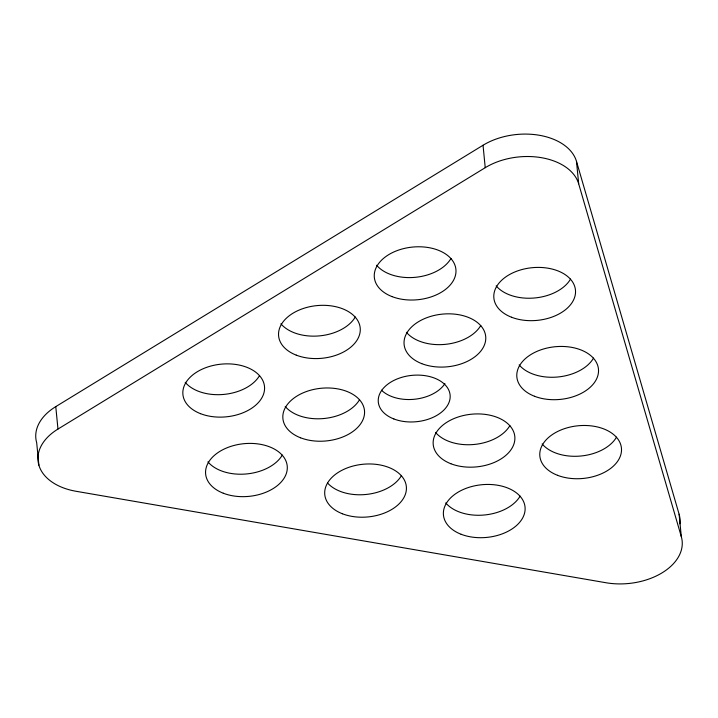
<?xml version="1.0" encoding="UTF-8"?>
<svg xmlns="http://www.w3.org/2000/svg" width="718" height="718" viewBox="0 0 718 718"><rect width="100%" height="100%" fill="white"/><g stroke="black" fill="none" stroke-linecap="round" stroke-linejoin="round"><path stroke-width="1.08" d="M55.771 406.621L483.035 145.251A57.386 37.04 -5.6 0 1 576.482 161.379L679.111 514.214L681.31 536.642A57.386 37.04 -5.6 0 1 605.965 582.738L76.072 491.283A57.386 37.04 -5.6 0 1 57.97 429.059L55.771 406.621A57.386 37.04 -5.6 0 0 36.69 442.728L38.889 465.165M57.97 429.059L485.233 167.68A57.386 37.04 -5.6 0 1 578.681 183.808L681.31 536.642M576.482 161.379L578.681 183.808M483.035 145.251L485.233 167.68M679.111 514.214A57.386 37.04 -5.6 0 1 679.901 523.853M593.526 358.12A40.989 26.458 -5.6 0 1 557.608 377.013A40.989 26.458 -5.6 0 1 519.159 364.906M355.284 316.997A40.989 26.458 -5.6 0 1 319.357 335.889A40.989 26.458 -5.6 0 1 280.909 323.782M401.425 475.639A40.989 26.458 -5.6 0 1 366.171 494.46A40.989 26.458 -5.6 0 1 327.686 483.151M450.985 258.453A40.989 26.458 -5.6 0 1 415.067 277.336A40.989 26.458 -5.6 0 1 376.618 265.238M259.575 375.55A40.989 26.458 -5.6 0 1 223.657 394.433A40.989 26.458 -5.6 0 1 185.208 382.335M570.541 279.087A40.989 26.458 -5.6 0 1 534.623 297.979A40.989 26.458 -5.6 0 1 496.165 285.872M616.52 437.154A40.989 26.458 -5.6 0 1 580.602 456.038A40.989 26.458 -5.6 0 1 542.144 443.939M520.119 496.129A40.989 26.458 -5.6 0 1 484.201 515.012A40.989 26.458 -5.6 0 1 445.752 502.914M282.3 455.077A40.989 26.458 -5.6 0 1 246.382 473.961A40.989 26.458 -5.6 0 1 207.933 461.862M359.574 399.657A40.989 26.458 -5.6 0 1 323.647 418.54A40.989 26.458 -5.6 0 1 285.199 406.442M509.888 425.603A40.989 26.458 -5.6 0 1 473.97 444.487A40.989 26.458 -5.6 0 1 435.521 432.389M480.773 325.505A40.989 26.458 -5.6 0 1 444.855 344.398A40.989 26.458 -5.6 0 1 406.406 332.29M444.927 383.627A36.071 23.281 -5.6 0 1 414.573 399.244A36.071 23.281 -5.6 0 1 381.482 390.197M534.515 396.264A40.989 26.458 -5.6 0 0 598.408 372.821A40.989 26.458 -5.6 0 0 540.044 350.133A40.989 26.458 -5.6 0 0 534.515 396.264M296.265 355.141A40.989 26.458 -5.6 0 0 360.158 331.698A40.989 26.458 -5.6 0 0 301.793 309.009A40.989 26.458 -5.6 0 0 296.265 355.141M342.414 513.774A40.989 26.458 -5.6 0 0 406.307 490.34A40.989 26.458 -5.6 0 0 347.943 467.651A40.989 26.458 -5.6 0 0 342.414 513.774M391.974 296.588A40.989 26.458 -5.6 0 0 455.867 273.154A40.989 26.458 -5.6 0 0 397.503 250.465A40.989 26.458 -5.6 0 0 391.974 296.588M200.564 413.685A40.989 26.458 -5.6 0 0 264.457 390.242A40.989 26.458 -5.6 0 0 206.093 367.553A40.989 26.458 -5.6 0 0 200.564 413.685M511.521 317.23A40.989 26.458 -5.6 0 0 575.414 293.788A40.989 26.458 -5.6 0 0 517.05 271.099A40.989 26.458 -5.6 0 0 511.521 317.23M557.5 475.298A40.989 26.458 -5.6 0 0 621.393 451.855A40.989 26.458 -5.6 0 0 563.029 429.167A40.989 26.458 -5.6 0 0 557.5 475.298M461.109 534.264A40.989 26.458 -5.6 0 0 525.002 510.821A40.989 26.458 -5.6 0 0 466.637 488.132A40.989 26.458 -5.6 0 0 461.109 534.264M223.289 493.221A40.989 26.458 -5.6 0 0 287.182 469.778A40.989 26.458 -5.6 0 0 228.818 447.09A40.989 26.458 -5.6 0 0 223.289 493.221M300.555 437.792A40.989 26.458 -5.6 0 0 364.448 414.349A40.989 26.458 -5.6 0 0 306.083 391.66A40.989 26.458 -5.6 0 0 300.555 437.792M450.877 463.738A40.989 26.458 -5.6 0 0 514.77 440.296A40.989 26.458 -5.6 0 0 456.406 417.607A40.989 26.458 -5.6 0 0 450.877 463.738M421.762 363.649A40.989 26.458 -5.6 0 0 485.655 340.206A40.989 26.458 -5.6 0 0 427.291 317.518A40.989 26.458 -5.6 0 0 421.762 363.649M393.841 418.944A36.071 23.281 -5.6 0 0 450.069 398.319A36.071 23.281 -5.6 0 0 398.705 378.35A36.071 23.281 -5.6 0 0 393.841 418.944"/></g></svg>
